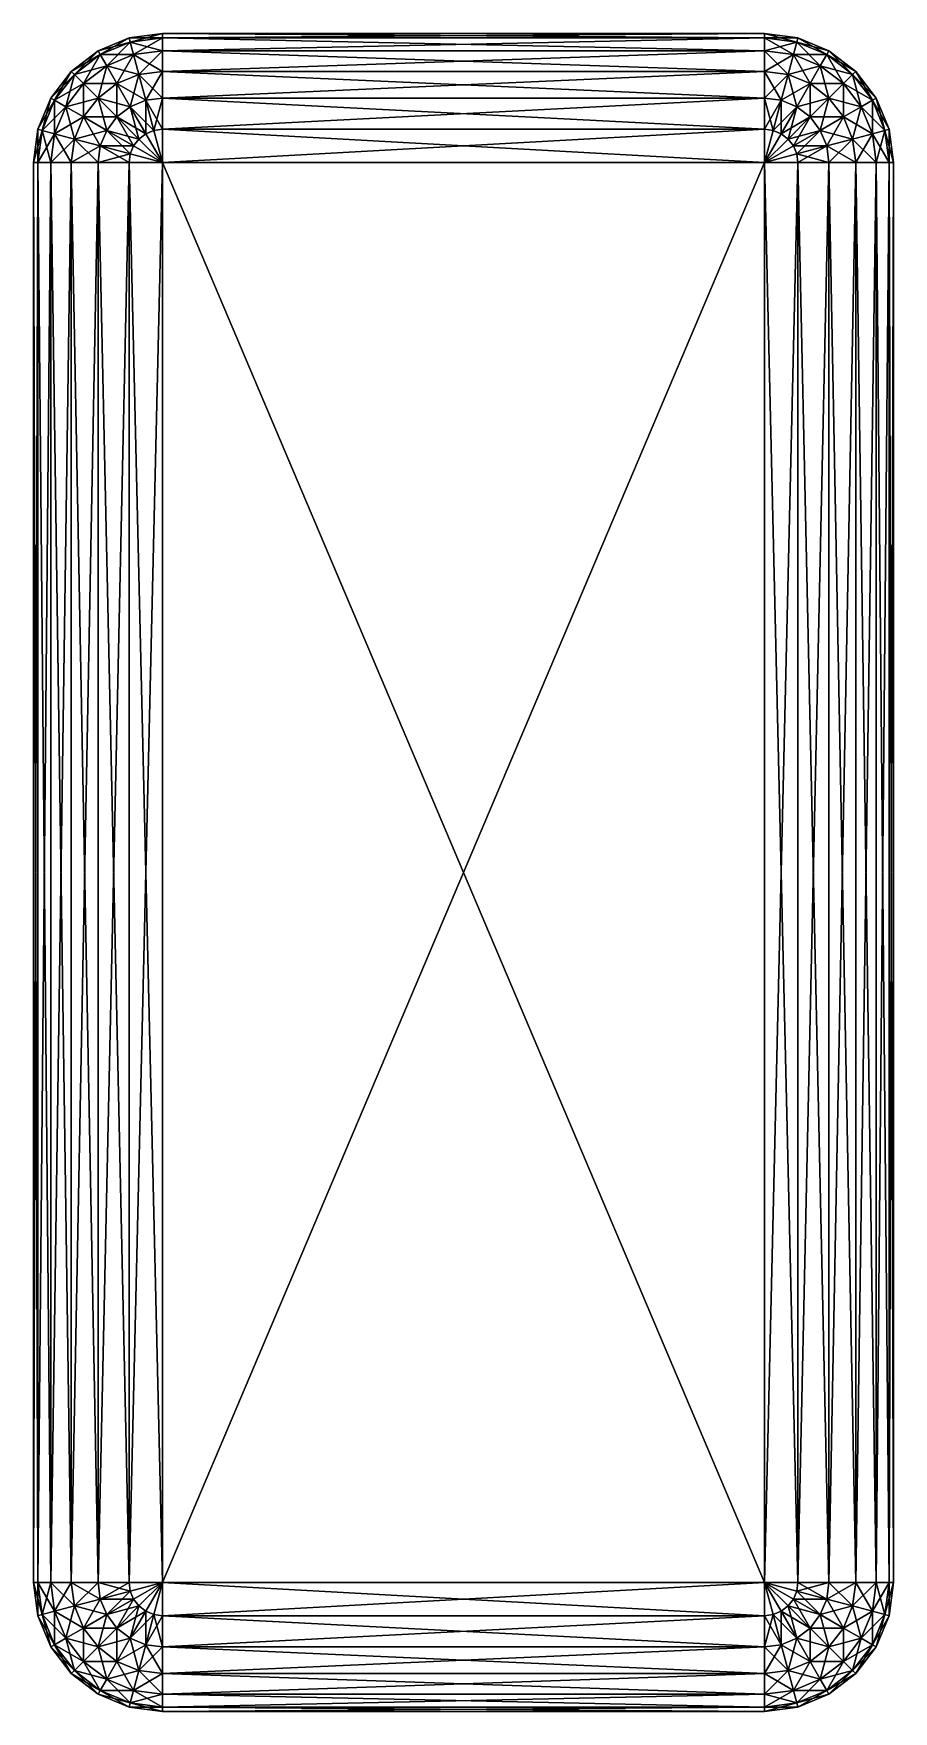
# Model space of a CAD drawing. Extents: x -0.4 to 0.4, y -0.78 to 0.78.
import ezdxf

# ---------------------------------------------------------------- set-up
doc = ezdxf.new("R2010")
doc.units = 0
doc.layers.add('ChafCaja01', color=112, linetype='CONTINUOUS')

msp = doc.modelspace()

# ---------------------------------------------------------------- meshes
at = {"layer": 'ChafCaja01', "color": 112}
mesh = msp.add_polyface(dxfattribs=at)
corners = [(-0.28, 0.691058, 1.195911), (-0.28, 0.72, 1.183923), (-0.295529, 0.717956, 1.183923), (-0.288038, 0.69, 1.195911), (-0.31, 0.711962, 1.183923), (-0.28, 0.744853, 1.164853), (-0.301962, 0.741961, 1.164853), (-0.322426, 0.733485, 1.164853), (0.28, 0.72, 1.183923), (-0.28, 0.763923, 1.14), (-0.306897, 0.760382, 1.14), (-0.331962, 0.75, 1.14), (0.28, 0.744853, 1.164853), (-0.28, 0.775911, 1.111058), (-0.31, 0.771961, 1.111058), (-0.337956, 0.760382, 1.111058), (0.28, 0.763923, 1.14), (-0.28, 0.78, 1.08), (-0.311058, 0.775911, 1.08), (-0.34, 0.763923, 1.08), (0.28, 0.775911, 1.111058), (-0.28, 0.78, 0.12), (-0.311058, 0.775911, 0.12), (0.28, 0.78, 1.08), (-0.28, 0.775911, 0.088942), (-0.31, 0.771961, 0.088942), (-0.337956, 0.760382, 0.088942), (0.28, 0.78, 0.12), (-0.28, 0.763923, 0.06), (-0.306897, 0.760382, 0.06), (-0.331962, 0.75, 0.06), (0.28, 0.775911, 0.088942), (-0.28, 0.744853, 0.035147), (-0.301962, 0.741961, 0.035147), (-0.322426, 0.733485, 0.035147), (0.28, 0.763923, 0.06), (-0.28, 0.72, 0.016077), (-0.295529, 0.717956, 0.016077), (-0.31, 0.711962, 0.016077), (-0.322426, 0.702426, 0.016077), (0.28, 0.744853, 0.035147), (-0.288038, 0.69, 0.004089), (0.28, 0.72, 0.016077), (-0.28, 0.691058, 0.004089)]
mesh.append_faces([[corners[k] for k in face] for face in [(1, 6, 2), (2, 7, 4), (8, 5, 1), (5, 10, 6), (6, 11, 7), (12, 9, 5), (9, 14, 10), (16, 13, 9), (13, 18, 14), (20, 17, 13), (17, 22, 18), (23, 21, 17), (21, 25, 22), (27, 24, 21), (24, 29, 25), (31, 28, 24), (28, 33, 29), (35, 32, 28), (32, 37, 33), (33, 38, 34), (40, 36, 32), (36, 41, 37), (42, 43, 36)]], dxfattribs={"vtx0": -1})
mesh.append_faces([[corners[k] for k in face] for face in [(0, 1, 2), (3, 2, 4), (1, 5, 6), (2, 6, 7), (5, 9, 10), (6, 10, 11), (9, 13, 14), (10, 14, 15), (13, 17, 18), (14, 18, 19), (17, 21, 22), (21, 24, 25), (22, 25, 26), (24, 28, 29), (25, 29, 30), (28, 32, 33), (29, 33, 34), (32, 36, 37), (33, 37, 38), (34, 38, 39)]], dxfattribs={"vtx2": -1})
mesh = msp.add_polyface(dxfattribs=at)
corners = [(0.288038, 0.69, 1.195911), (0.295529, 0.717956, 1.183923), (0.28, 0.72, 1.183923), (0.28, 0.691058, 1.195911), (-0.28, 0.72, 1.183923), (0.322426, 0.702426, 1.183923), (0.322426, 0.733485, 1.164853), (0.31, 0.711962, 1.183923), (0.301962, 0.741961, 1.164853), (0.28, 0.744853, 1.164853), (-0.28, 0.744853, 1.164853), (0.306897, 0.760382, 1.14), (0.28, 0.763923, 1.14), (-0.28, 0.763923, 1.14), (0.331962, 0.75, 1.14), (0.31, 0.771961, 1.111058), (0.28, 0.775911, 1.111058), (-0.28, 0.775911, 1.111058), (0.337956, 0.760382, 1.111058), (0.311058, 0.775911, 1.08), (0.28, 0.78, 1.08), (-0.28, 0.78, 1.08), (0.311058, 0.775911, 0.12), (0.28, 0.78, 0.12), (-0.28, 0.78, 0.12), (0.34, 0.763923, 0.12), (0.31, 0.771961, 0.088942), (0.28, 0.775911, 0.088942), (-0.28, 0.775911, 0.088942), (0.337956, 0.760382, 0.088942), (0.306897, 0.760382, 0.06), (0.28, 0.763923, 0.06), (-0.28, 0.763923, 0.06), (0.331962, 0.75, 0.06), (0.322426, 0.733485, 0.035147), (0.301962, 0.741961, 0.035147), (0.28, 0.744853, 0.035147), (-0.28, 0.744853, 0.035147), (0.31, 0.711962, 0.016077), (0.295529, 0.717956, 0.016077), (0.28, 0.72, 0.016077), (-0.28, 0.72, 0.016077), (0.288038, 0.69, 0.004089), (0.28, 0.691058, 0.004089)]
mesh.append_faces([[corners[k] for k in face] for face in [(5, 6, 7), (7, 8, 1), (1, 9, 2), (6, 11, 8), (8, 12, 9), (14, 15, 11), (11, 16, 12), (18, 19, 15), (15, 20, 16), (19, 23, 20), (25, 26, 22), (22, 27, 23), (29, 30, 26), (26, 31, 27), (33, 35, 30), (30, 36, 31), (34, 39, 35), (35, 40, 36), (38, 42, 39), (39, 43, 40)]], dxfattribs={"vtx0": -1})
mesh.append_faces([[corners[k] for k in face] for face in [(0, 1, 2), (3, 2, 4), (7, 6, 8), (1, 8, 9), (2, 9, 10), (8, 11, 12), (9, 12, 13), (11, 15, 16), (12, 16, 17), (15, 19, 20), (16, 20, 21), (19, 22, 23), (20, 23, 24), (22, 26, 27), (23, 27, 28), (26, 30, 31), (27, 31, 32), (33, 34, 35), (30, 35, 36), (31, 36, 37), (34, 38, 39), (35, 39, 40), (36, 40, 41)]], dxfattribs={"vtx2": -1})
mesh = msp.add_polyface(dxfattribs=at)
corners = [(-0.31, 0.711962, 1.183923), (-0.322426, 0.733485, 1.164853), (-0.34, 0.72, 1.164853), (-0.322426, 0.702426, 1.183923), (-0.353485, 0.702426, 1.164853), (-0.331962, 0.75, 1.14), (-0.353485, 0.733485, 1.14), (-0.37, 0.711962, 1.14), (-0.306897, 0.760382, 1.14), (-0.337956, 0.760382, 1.111058), (-0.361962, 0.741961, 1.111058), (-0.380382, 0.717956, 1.111058), (-0.391962, 0.69, 1.111058), (-0.31, 0.771961, 1.111058), (-0.34, 0.763923, 1.08), (-0.364853, 0.744853, 1.08), (-0.383923, 0.72, 1.08), (-0.395911, 0.691058, 1.08), (-0.311058, 0.775911, 1.08), (-0.311058, 0.775911, 0.12), (-0.34, 0.763923, 0.12), (-0.364853, 0.744853, 0.12), (-0.383923, 0.72, 0.12), (-0.395911, 0.691058, 0.12), (-0.337956, 0.760382, 0.088942), (-0.361962, 0.741961, 0.088942), (-0.380382, 0.717956, 0.088942), (-0.391962, 0.69, 0.088942), (-0.31, 0.771961, 0.088942), (-0.331962, 0.75, 0.06), (-0.353485, 0.733485, 0.06), (-0.37, 0.711962, 0.06), (-0.306897, 0.760382, 0.06), (-0.322426, 0.733485, 0.035147), (-0.34, 0.72, 0.035147), (-0.353485, 0.702426, 0.035147), (-0.322426, 0.702426, 0.016077)]
mesh.append_faces([[corners[k] for k in face] for face in [(0, 2, 3), (1, 6, 2), (2, 7, 4), (8, 9, 5), (5, 10, 6), (6, 11, 7), (13, 14, 9), (9, 15, 10), (10, 16, 11), (18, 20, 14), (14, 21, 15), (15, 22, 16), (19, 24, 20), (20, 25, 21), (21, 26, 22), (28, 29, 24), (24, 30, 25), (25, 31, 26), (32, 33, 29), (29, 34, 30), (30, 35, 31), (33, 36, 34)]], dxfattribs={"vtx0": -1})
mesh.append_faces([[corners[k] for k in face] for face in [(0, 1, 2), (3, 2, 4), (1, 5, 6), (2, 6, 7), (5, 9, 10), (6, 10, 11), (7, 11, 12), (9, 14, 15), (10, 15, 16), (11, 16, 17), (18, 19, 20), (14, 20, 21), (15, 21, 22), (16, 22, 23), (20, 24, 25), (21, 25, 26), (22, 26, 27), (24, 29, 30), (25, 30, 31), (29, 33, 34), (30, 34, 35)]], dxfattribs={"vtx2": -1})
mesh = msp.add_polyface(dxfattribs=at)
corners = [(0.322426, 0.702426, 1.183923), (0.34, 0.72, 1.164853), (0.322426, 0.733485, 1.164853), (0.353485, 0.702426, 1.164853), (0.37, 0.711962, 1.14), (0.353485, 0.733485, 1.14), (0.331962, 0.75, 1.14), (0.306897, 0.760382, 1.14), (0.380382, 0.717956, 1.111058), (0.361962, 0.741961, 1.111058), (0.337956, 0.760382, 1.111058), (0.31, 0.771961, 1.111058), (0.391962, 0.69, 1.111058), (0.383923, 0.72, 1.08), (0.364853, 0.744853, 1.08), (0.34, 0.763923, 1.08), (0.311058, 0.775911, 1.08), (0.395911, 0.691058, 1.08), (0.383923, 0.72, 0.12), (0.364853, 0.744853, 0.12), (0.34, 0.763923, 0.12), (0.311058, 0.775911, 0.12), (0.395911, 0.691058, 0.12), (0.380382, 0.717956, 0.088942), (0.361962, 0.741961, 0.088942), (0.337956, 0.760382, 0.088942), (0.31, 0.771961, 0.088942), (0.391962, 0.69, 0.088942), (0.37, 0.711962, 0.06), (0.353485, 0.733485, 0.06), (0.331962, 0.75, 0.06), (0.306897, 0.760382, 0.06), (0.353485, 0.702426, 0.035147), (0.34, 0.72, 0.035147), (0.322426, 0.733485, 0.035147), (0.322426, 0.702426, 0.016077), (0.31, 0.711962, 0.016077)]
mesh.append_faces([[corners[k] for k in face] for face in [(3, 5, 1), (1, 6, 2), (4, 9, 5), (5, 10, 6), (12, 13, 8), (8, 14, 9), (9, 15, 10), (17, 18, 13), (13, 19, 14), (14, 20, 15), (15, 21, 16), (22, 23, 18), (18, 24, 19), (19, 25, 20), (27, 28, 23), (23, 29, 24), (24, 30, 25), (28, 33, 29), (29, 34, 30), (32, 35, 33), (33, 36, 34)]], dxfattribs={"vtx0": -1})
mesh.append_faces([[corners[k] for k in face] for face in [(0, 1, 2), (3, 4, 5), (1, 5, 6), (2, 6, 7), (4, 8, 9), (5, 9, 10), (6, 10, 11), (8, 13, 14), (9, 14, 15), (10, 15, 16), (13, 18, 19), (14, 19, 20), (15, 20, 21), (18, 23, 24), (19, 24, 25), (20, 25, 26), (23, 28, 29), (24, 29, 30), (25, 30, 31), (28, 32, 33), (29, 33, 34), (33, 35, 36)]], dxfattribs={"vtx2": -1})
mesh = msp.add_polyface(dxfattribs=at)
corners = [(-0.28, 0.66, 1.2), (-0.28, 0.691058, 1.195911), (-0.288038, 0.69, 1.195911), (-0.295529, 0.686897, 1.195911), (-0.295529, 0.717956, 1.183923), (-0.31, 0.711962, 1.183923), (-0.322426, 0.702426, 1.183923), (-0.301962, 0.681961, 1.195911), (-0.331962, 0.69, 1.183923), (-0.306897, 0.675529, 1.195911), (-0.337956, 0.675529, 1.183923), (0.28, 0.691058, 1.195911), (-0.28, 0.72, 1.183923), (-0.353485, 0.702426, 1.164853), (-0.361962, 0.681961, 1.164853), (-0.37, 0.711962, 1.14), (-0.380382, 0.686897, 1.14), (-0.391962, 0.69, 1.111058), (-0.395911, 0.66, 1.111058), (-0.380382, 0.717956, 1.111058), (-0.395911, 0.691058, 1.08), (-0.4, 0.66, 1.08), (-0.383923, 0.72, 1.08), (-0.395911, 0.691058, 0.12), (-0.4, 0.66, 0.12), (-0.383923, 0.72, 0.12), (-0.391962, 0.69, 0.088942), (-0.395911, 0.66, 0.088942), (-0.380382, 0.717956, 0.088942), (-0.37, 0.711962, 0.06), (-0.380382, 0.686897, 0.06), (-0.383923, 0.66, 0.06), (-0.353485, 0.702426, 0.035147), (-0.361962, 0.681961, 0.035147), (-0.34, 0.72, 0.035147), (-0.322426, 0.702426, 0.016077), (-0.331962, 0.69, 0.016077), (-0.337956, 0.675529, 0.016077), (-0.28, 0.72, 0.016077), (-0.28, 0.691058, 0.004089), (-0.288038, 0.69, 0.004089), (-0.295529, 0.717956, 0.016077), (-0.295529, 0.686897, 0.004089), (-0.31, 0.711962, 0.016077), (-0.301962, 0.681961, 0.004089), (-0.306897, 0.675529, 0.004089), (-0.31, 0.668038, 0.004089), (-0.28, 0.66), (0.28, 0.691058, 0.004089)]
mesh.append_faces([[corners[k] for k in face] for face in [(1, 4, 2), (2, 5, 3), (3, 6, 7), (7, 8, 9), (11, 12, 1), (6, 13, 8), (8, 14, 10), (13, 16, 14), (15, 17, 16), (19, 20, 17), (22, 23, 20), (25, 26, 23), (28, 30, 26), (29, 33, 30), (34, 36, 32), (32, 37, 33), (41, 42, 43), (43, 44, 35), (35, 45, 36), (36, 46, 37), (39, 47, 40), (40, 47, 42), (48, 47, 39)]], dxfattribs={"vtx0": -1})
mesh.append_faces([[corners[k] for k in face] for face in [(0, 1, 2), (0, 2, 3), (3, 5, 6), (7, 6, 8), (9, 8, 10), (8, 13, 14), (13, 15, 16), (16, 17, 18), (17, 20, 21), (20, 23, 24), (23, 26, 27), (28, 29, 30), (26, 30, 31), (29, 32, 33), (34, 35, 36), (32, 36, 37), (38, 39, 40), (41, 40, 42), (43, 42, 44), (35, 44, 45)]], dxfattribs={"vtx2": -1})
mesh = msp.add_polyface(dxfattribs=at)
corners = [(0.28, 0.66, 1.2), (0.295529, 0.686897, 1.195911), (0.288038, 0.69, 1.195911), (0.28, 0.691058, 1.195911), (-0.28, 0.691058, 1.195911), (0.31, 0.668038, 1.195911), (0.331962, 0.69, 1.183923), (0.306897, 0.675529, 1.195911), (0.322426, 0.702426, 1.183923), (0.301962, 0.681961, 1.195911), (0.31, 0.711962, 1.183923), (0.295529, 0.717956, 1.183923), (0.28, 0.72, 1.183923), (0.337956, 0.675529, 1.183923), (0.361962, 0.681961, 1.164853), (0.353485, 0.702426, 1.164853), (0.34, 0.72, 1.164853), (0.380382, 0.686897, 1.14), (0.37, 0.711962, 1.14), (0.383923, 0.66, 1.14), (0.391962, 0.69, 1.111058), (0.380382, 0.717956, 1.111058), (0.395911, 0.66, 1.111058), (0.395911, 0.691058, 1.08), (0.383923, 0.72, 1.08), (0.4, 0.66, 1.08), (0.395911, 0.691058, 0.12), (0.383923, 0.72, 0.12), (0.4, 0.66, 0.12), (0.391962, 0.69, 0.088942), (0.380382, 0.717956, 0.088942), (0.395911, 0.66, 0.088942), (0.380382, 0.686897, 0.06), (0.37, 0.711962, 0.06), (0.361962, 0.681961, 0.035147), (0.353485, 0.702426, 0.035147), (0.337956, 0.675529, 0.016077), (0.331962, 0.69, 0.016077), (0.322426, 0.702426, 0.016077), (0.306897, 0.675529, 0.004089), (0.301962, 0.681961, 0.004089), (0.295529, 0.686897, 0.004089), (0.31, 0.711962, 0.016077), (0.288038, 0.69, 0.004089), (0.295529, 0.717956, 0.016077), (0.28, 0.691058, 0.004089), (0.28, 0.72, 0.016077), (-0.28, 0.691058, 0.004089), (0.28, 0.66)]
mesh.append_faces([[corners[k] for k in face] for face in [(5, 6, 7), (7, 8, 9), (9, 10, 1), (1, 11, 2), (2, 12, 3), (13, 15, 6), (6, 16, 8), (14, 18, 15), (19, 20, 17), (17, 21, 18), (22, 23, 20), (25, 26, 23), (28, 29, 26), (31, 32, 29), (32, 35, 33), (34, 37, 35), (36, 39, 37), (37, 40, 38), (38, 41, 42), (41, 48, 43), (43, 48, 45)]], dxfattribs={"vtx0": -1})
mesh.append_faces([[corners[k] for k in face] for face in [(0, 1, 2), (0, 2, 3), (0, 3, 4), (7, 6, 8), (9, 8, 10), (1, 10, 11), (13, 14, 15), (6, 15, 16), (14, 17, 18), (17, 20, 21), (20, 23, 24), (23, 26, 27), (26, 29, 30), (29, 32, 33), (32, 34, 35), (34, 36, 37), (35, 37, 38), (37, 39, 40), (38, 40, 41), (42, 41, 43), (44, 43, 45), (46, 45, 47)]], dxfattribs={"vtx2": -1})
mesh = msp.add_polyface(dxfattribs=at)
corners = [(-0.28, 0.66, 1.2), (-0.295529, 0.686897, 1.195911), (-0.301962, 0.681961, 1.195911), (-0.306897, 0.675529, 1.195911), (-0.31, 0.668038, 1.195911), (-0.311058, 0.66, 1.195911), (-0.311058, -0.66, 1.195911), (0.28, 0.66, 1.2), (-0.28, 0.691058, 1.195911), (-0.337956, 0.675529, 1.183923), (-0.34, 0.66, 1.183923), (-0.34, -0.66, 1.183923), (-0.361962, 0.681961, 1.164853), (-0.364853, 0.66, 1.164853), (-0.364853, -0.66, 1.164853), (-0.380382, 0.686897, 1.14), (-0.383923, 0.66, 1.14), (-0.383923, -0.66, 1.14), (-0.395911, 0.66, 1.111058), (-0.395911, -0.66, 1.111058), (-0.391962, 0.69, 1.111058), (-0.4, 0.66, 1.08), (-0.4, -0.66, 1.08), (-0.395911, 0.691058, 1.08), (-0.4, 0.66, 0.12), (-0.4, -0.66, 0.12), (-0.395911, 0.691058, 0.12), (-0.395911, 0.66, 0.088942), (-0.395911, -0.66, 0.088942), (-0.391962, 0.69, 0.088942), (-0.383923, 0.66, 0.06), (-0.383923, -0.66, 0.06), (-0.380382, 0.686897, 0.06), (-0.361962, 0.681961, 0.035147), (-0.364853, 0.66, 0.035147), (-0.364853, -0.66, 0.035147), (-0.337956, 0.675529, 0.016077), (-0.34, 0.66, 0.016077), (-0.34, -0.66, 0.016077), (-0.331962, 0.69, 0.016077), (-0.306897, 0.675529, 0.004089), (-0.31, 0.668038, 0.004089), (-0.311058, 0.66, 0.004089), (-0.311058, -0.66, 0.004089), (-0.295529, 0.686897, 0.004089), (-0.28, 0.66), (-0.301962, 0.681961, 0.004089), (-0.28, -0.66), (0.28, 0.66)]
mesh.append_faces([[corners[k] for k in face] for face in [(7, 8, 0), (3, 9, 4), (4, 10, 5), (9, 13, 10), (12, 16, 13), (15, 18, 16), (20, 21, 18), (23, 24, 21), (26, 27, 24), (29, 30, 27), (32, 34, 30), (33, 37, 34), (36, 42, 37), (44, 45, 46), (46, 45, 40), (40, 45, 41), (41, 45, 42), (48, 47, 45)]], dxfattribs={"vtx0": -1})
mesh.append_faces([[corners[k] for k in face] for face in [(0, 1, 2), (0, 2, 3), (0, 3, 4), (0, 4, 5), (0, 5, 6), (4, 9, 10), (5, 10, 11), (9, 12, 13), (10, 13, 14), (12, 15, 16), (13, 16, 17), (16, 18, 19), (18, 21, 22), (21, 24, 25), (24, 27, 28), (27, 30, 31), (32, 33, 34), (30, 34, 35), (33, 36, 37), (34, 37, 38), (39, 40, 41), (36, 41, 42), (37, 42, 43), (42, 45, 47)]], dxfattribs={"vtx2": -1})
mesh = msp.add_polyface(dxfattribs=at)
corners = [(-0.28, 0.66, 1.2), (0.28, -0.66, 1.2), (0.28, 0.66, 1.2), (0.311058, 0.66, 1.195911), (0.31, 0.668038, 1.195911), (0.306897, 0.675529, 1.195911), (0.301962, 0.681961, 1.195911), (0.295529, 0.686897, 1.195911), (0.311058, -0.66, 1.195911), (0.34, 0.66, 1.183923), (0.337956, 0.675529, 1.183923), (0.331962, 0.69, 1.183923), (0.34, -0.66, 1.183923), (0.364853, 0.66, 1.164853), (0.361962, 0.681961, 1.164853), (0.364853, -0.66, 1.164853), (0.383923, 0.66, 1.14), (0.380382, 0.686897, 1.14), (0.383923, -0.66, 1.14), (0.395911, 0.66, 1.111058), (0.391962, 0.69, 1.111058), (0.395911, -0.66, 1.111058), (0.4, 0.66, 1.08), (0.395911, 0.691058, 1.08), (0.4, -0.66, 1.08), (0.4, 0.66, 0.12), (0.395911, 0.691058, 0.12), (0.4, -0.66, 0.12), (0.395911, 0.66, 0.088942), (0.391962, 0.69, 0.088942), (0.395911, -0.66, 0.088942), (0.383923, 0.66, 0.06), (0.380382, 0.686897, 0.06), (0.383923, -0.66, 0.06), (0.364853, 0.66, 0.035147), (0.361962, 0.681961, 0.035147), (0.364853, -0.66, 0.035147), (0.34, 0.66, 0.016077), (0.337956, 0.675529, 0.016077), (0.34, -0.66, 0.016077), (0.311058, 0.66, 0.004089), (0.31, 0.668038, 0.004089), (0.306897, 0.675529, 0.004089), (0.311058, -0.66, 0.004089), (0.28, 0.66), (0.301962, 0.681961, 0.004089), (0.295529, 0.686897, 0.004089), (0.28, 0.691058, 0.004089), (-0.28, 0.66)]
mesh.append_faces([[corners[k] for k in face] for face in [(0, 1, 2), (1, 3, 2), (8, 9, 3), (3, 10, 4), (12, 13, 9), (9, 14, 10), (15, 16, 13), (13, 17, 14), (18, 19, 16), (21, 22, 19), (24, 25, 22), (27, 28, 25), (30, 31, 28), (33, 34, 31), (31, 35, 32), (36, 37, 34), (34, 38, 35), (39, 40, 37), (37, 41, 38), (43, 44, 40), (40, 44, 41), (41, 44, 42), (42, 44, 45), (45, 44, 46)]], dxfattribs={"vtx0": -1})
mesh.append_faces([[corners[k] for k in face] for face in [(2, 3, 4), (2, 4, 5), (2, 5, 6), (2, 6, 7), (3, 9, 10), (4, 10, 11), (9, 13, 14), (13, 16, 17), (16, 19, 20), (19, 22, 23), (22, 25, 26), (25, 28, 29), (28, 31, 32), (31, 34, 35), (34, 37, 38), (37, 40, 41), (38, 41, 42), (47, 44, 48)]], dxfattribs={"vtx2": -1})
mesh = msp.add_polyface(dxfattribs=at)
corners = [(-0.28, 0.66, 1.2), (-0.28, -0.66, 1.2), (0.28, -0.66, 1.2), (-0.311058, -0.66, 1.195911), (-0.31, -0.668038, 1.195911), (-0.306897, -0.675529, 1.195911), (-0.301962, -0.681961, 1.195911), (-0.295529, -0.686897, 1.195911), (-0.311058, 0.66, 1.195911), (-0.34, -0.66, 1.183923), (-0.337956, -0.675529, 1.183923), (-0.331962, -0.69, 1.183923), (-0.34, 0.66, 1.183923), (-0.364853, -0.66, 1.164853), (-0.361962, -0.681961, 1.164853), (-0.364853, 0.66, 1.164853), (-0.383923, -0.66, 1.14), (-0.380382, -0.686897, 1.14), (-0.383923, 0.66, 1.14), (-0.395911, -0.66, 1.111058), (-0.391962, -0.69, 1.111058), (-0.395911, 0.66, 1.111058), (-0.4, -0.66, 1.08), (-0.395911, -0.691058, 1.08), (-0.4, 0.66, 1.08), (-0.4, -0.66, 0.12), (-0.395911, -0.691058, 0.12), (-0.4, 0.66, 0.12), (-0.395911, -0.66, 0.088942), (-0.391962, -0.69, 0.088942), (-0.395911, 0.66, 0.088942), (-0.383923, -0.66, 0.06), (-0.380382, -0.686897, 0.06), (-0.383923, 0.66, 0.06), (-0.364853, -0.66, 0.035147), (-0.361962, -0.681961, 0.035147), (-0.364853, 0.66, 0.035147), (-0.34, -0.66, 0.016077), (-0.337956, -0.675529, 0.016077), (-0.34, 0.66, 0.016077), (-0.311058, -0.66, 0.004089), (-0.31, -0.668038, 0.004089), (-0.306897, -0.675529, 0.004089), (-0.311058, 0.66, 0.004089), (-0.28, -0.66), (-0.301962, -0.681961, 0.004089), (-0.295529, -0.686897, 0.004089), (-0.28, -0.691058, 0.004089), (0.28, -0.66)]
mesh.append_faces([[corners[k] for k in face] for face in [(0, 3, 1), (8, 9, 3), (3, 10, 4), (4, 11, 5), (12, 13, 9), (9, 14, 10), (15, 16, 13), (13, 17, 14), (18, 19, 16), (21, 22, 19), (24, 25, 22), (27, 28, 25), (30, 31, 28), (33, 34, 31), (31, 35, 32), (36, 37, 34), (34, 38, 35), (39, 40, 37), (37, 41, 38), (43, 44, 40), (40, 44, 41), (41, 44, 42), (42, 44, 45), (45, 44, 46)]], dxfattribs={"vtx0": -1})
mesh.append_faces([[corners[k] for k in face] for face in [(0, 1, 2), (1, 3, 4), (1, 4, 5), (1, 5, 6), (1, 6, 7), (3, 9, 10), (4, 10, 11), (9, 13, 14), (13, 16, 17), (16, 19, 20), (19, 22, 23), (22, 25, 26), (25, 28, 29), (28, 31, 32), (31, 34, 35), (34, 37, 38), (37, 40, 41), (38, 41, 42), (47, 44, 48)]], dxfattribs={"vtx2": -1})
mesh = msp.add_polyface(dxfattribs=at)
corners = [(-0.28, -0.66, 1.2), (0.28, -0.691058, 1.195911), (0.28, -0.66, 1.2), (0.295529, -0.686897, 1.195911), (0.301962, -0.681961, 1.195911), (0.306897, -0.675529, 1.195911), (0.31, -0.668038, 1.195911), (0.311058, -0.66, 1.195911), (0.311058, 0.66, 1.195911), (0.337956, -0.675529, 1.183923), (0.34, -0.66, 1.183923), (0.34, 0.66, 1.183923), (0.361962, -0.681961, 1.164853), (0.364853, -0.66, 1.164853), (0.364853, 0.66, 1.164853), (0.380382, -0.686897, 1.14), (0.383923, -0.66, 1.14), (0.383923, 0.66, 1.14), (0.395911, -0.66, 1.111058), (0.395911, 0.66, 1.111058), (0.391962, -0.69, 1.111058), (0.4, -0.66, 1.08), (0.4, 0.66, 1.08), (0.395911, -0.691058, 1.08), (0.4, -0.66, 0.12), (0.4, 0.66, 0.12), (0.395911, -0.691058, 0.12), (0.395911, -0.66, 0.088942), (0.395911, 0.66, 0.088942), (0.391962, -0.69, 0.088942), (0.383923, -0.66, 0.06), (0.383923, 0.66, 0.06), (0.380382, -0.686897, 0.06), (0.361962, -0.681961, 0.035147), (0.364853, -0.66, 0.035147), (0.364853, 0.66, 0.035147), (0.337956, -0.675529, 0.016077), (0.34, -0.66, 0.016077), (0.34, 0.66, 0.016077), (0.331962, -0.69, 0.016077), (0.306897, -0.675529, 0.004089), (0.31, -0.668038, 0.004089), (0.311058, -0.66, 0.004089), (0.311058, 0.66, 0.004089), (0.295529, -0.686897, 0.004089), (0.28, -0.66), (0.301962, -0.681961, 0.004089), (0.28, 0.66), (-0.28, -0.66)]
mesh.append_faces([[corners[k] for k in face] for face in [(0, 1, 2), (5, 9, 6), (6, 10, 7), (9, 13, 10), (12, 16, 13), (15, 18, 16), (20, 21, 18), (23, 24, 21), (26, 27, 24), (29, 30, 27), (32, 34, 30), (33, 37, 34), (39, 41, 36), (36, 42, 37), (44, 45, 46), (46, 45, 40), (40, 45, 41), (41, 45, 42)]], dxfattribs={"vtx0": -1})
mesh.append_faces([[corners[k] for k in face] for face in [(2, 3, 4), (2, 4, 5), (2, 5, 6), (2, 6, 7), (2, 7, 8), (6, 9, 10), (7, 10, 11), (9, 12, 13), (10, 13, 14), (12, 15, 16), (13, 16, 17), (16, 18, 19), (18, 21, 22), (21, 24, 25), (24, 27, 28), (27, 30, 31), (32, 33, 34), (30, 34, 35), (33, 36, 37), (34, 37, 38), (39, 40, 41), (36, 41, 42), (37, 42, 43), (42, 45, 47), (47, 45, 48)]], dxfattribs={"vtx2": -1})
mesh = msp.add_polyface(dxfattribs=at)
corners = [(-0.28, -0.66, 1.2), (-0.295529, -0.686897, 1.195911), (-0.288038, -0.69, 1.195911), (-0.28, -0.691058, 1.195911), (0.28, -0.691058, 1.195911), (-0.306897, -0.675529, 1.195911), (-0.331962, -0.69, 1.183923), (-0.322426, -0.702426, 1.183923), (-0.301962, -0.681961, 1.195911), (-0.31, -0.711962, 1.183923), (-0.295529, -0.717956, 1.183923), (-0.28, -0.72, 1.183923), (-0.337956, -0.675529, 1.183923), (-0.361962, -0.681961, 1.164853), (-0.353485, -0.702426, 1.164853), (-0.34, -0.72, 1.164853), (-0.380382, -0.686897, 1.14), (-0.37, -0.711962, 1.14), (-0.383923, -0.66, 1.14), (-0.391962, -0.69, 1.111058), (-0.380382, -0.717956, 1.111058), (-0.395911, -0.66, 1.111058), (-0.395911, -0.691058, 1.08), (-0.383923, -0.72, 1.08), (-0.4, -0.66, 1.08), (-0.395911, -0.691058, 0.12), (-0.383923, -0.72, 0.12), (-0.4, -0.66, 0.12), (-0.391962, -0.69, 0.088942), (-0.380382, -0.717956, 0.088942), (-0.395911, -0.66, 0.088942), (-0.380382, -0.686897, 0.06), (-0.37, -0.711962, 0.06), (-0.361962, -0.681961, 0.035147), (-0.353485, -0.702426, 0.035147), (-0.337956, -0.675529, 0.016077), (-0.331962, -0.69, 0.016077), (-0.322426, -0.702426, 0.016077), (-0.306897, -0.675529, 0.004089), (-0.301962, -0.681961, 0.004089), (-0.295529, -0.686897, 0.004089), (-0.31, -0.711962, 0.016077), (-0.288038, -0.69, 0.004089), (-0.295529, -0.717956, 0.016077), (-0.28, -0.691058, 0.004089), (-0.28, -0.72, 0.016077), (0.28, -0.691058, 0.004089), (-0.28, -0.66)]
mesh.append_faces([[corners[k] for k in face] for face in [(5, 7, 8), (8, 9, 1), (1, 10, 2), (2, 11, 3), (12, 14, 6), (6, 15, 7), (13, 17, 14), (18, 19, 16), (16, 20, 17), (21, 22, 19), (24, 25, 22), (27, 28, 25), (30, 31, 28), (31, 34, 32), (33, 36, 34), (35, 38, 36), (36, 39, 37), (37, 40, 41), (41, 42, 43), (40, 47, 42), (42, 47, 44)]], dxfattribs={"vtx0": -1})
mesh.append_faces([[corners[k] for k in face] for face in [(0, 1, 2), (0, 2, 3), (0, 3, 4), (5, 6, 7), (8, 7, 9), (1, 9, 10), (12, 13, 14), (6, 14, 15), (13, 16, 17), (16, 19, 20), (19, 22, 23), (22, 25, 26), (25, 28, 29), (28, 31, 32), (31, 33, 34), (33, 35, 36), (34, 36, 37), (36, 38, 39), (37, 39, 40), (41, 40, 42), (43, 42, 44), (45, 44, 46)]], dxfattribs={"vtx2": -1})
mesh = msp.add_polyface(dxfattribs=at)
corners = [(0.28, -0.66, 1.2), (0.28, -0.691058, 1.195911), (0.288038, -0.69, 1.195911), (0.295529, -0.686897, 1.195911), (-0.28, -0.691058, 1.195911), (0.28, -0.72, 1.183923), (0.295529, -0.717956, 1.183923), (0.31, -0.711962, 1.183923), (0.322426, -0.702426, 1.183923), (0.301962, -0.681961, 1.195911), (0.331962, -0.69, 1.183923), (0.306897, -0.675529, 1.195911), (0.337956, -0.675529, 1.183923), (0.353485, -0.702426, 1.164853), (0.361962, -0.681961, 1.164853), (0.37, -0.711962, 1.14), (0.380382, -0.686897, 1.14), (0.380382, -0.717956, 1.111058), (0.391962, -0.69, 1.111058), (0.395911, -0.66, 1.111058), (0.395911, -0.691058, 1.08), (0.4, -0.66, 1.08), (0.383923, -0.72, 1.08), (0.395911, -0.691058, 0.12), (0.4, -0.66, 0.12), (0.383923, -0.72, 0.12), (0.391962, -0.69, 0.088942), (0.395911, -0.66, 0.088942), (0.380382, -0.717956, 0.088942), (0.37, -0.711962, 0.06), (0.380382, -0.686897, 0.06), (0.383923, -0.66, 0.06), (0.353485, -0.702426, 0.035147), (0.361962, -0.681961, 0.035147), (0.34, -0.72, 0.035147), (0.322426, -0.702426, 0.016077), (0.331962, -0.69, 0.016077), (0.337956, -0.675529, 0.016077), (0.28, -0.72, 0.016077), (0.28, -0.691058, 0.004089), (0.288038, -0.69, 0.004089), (0.295529, -0.717956, 0.016077), (0.295529, -0.686897, 0.004089), (0.31, -0.711962, 0.016077), (0.301962, -0.681961, 0.004089), (0.306897, -0.675529, 0.004089), (-0.28, -0.691058, 0.004089), (0.28, -0.66)]
mesh.append_faces([[corners[k] for k in face] for face in [(4, 5, 1), (1, 6, 2), (2, 7, 3), (3, 8, 9), (9, 10, 11), (8, 13, 10), (10, 14, 12), (13, 16, 14), (15, 18, 16), (17, 20, 18), (22, 23, 20), (25, 26, 23), (28, 30, 26), (29, 33, 30), (34, 36, 32), (32, 37, 33), (41, 42, 43), (43, 44, 35), (35, 45, 36), (46, 47, 39), (39, 47, 40), (40, 47, 42)]], dxfattribs={"vtx0": -1})
mesh.append_faces([[corners[k] for k in face] for face in [(0, 1, 2), (0, 2, 3), (3, 7, 8), (9, 8, 10), (11, 10, 12), (10, 13, 14), (13, 15, 16), (15, 17, 18), (16, 18, 19), (18, 20, 21), (20, 23, 24), (23, 26, 27), (28, 29, 30), (26, 30, 31), (29, 32, 33), (34, 35, 36), (32, 36, 37), (38, 39, 40), (41, 40, 42), (43, 42, 44), (35, 44, 45)]], dxfattribs={"vtx2": -1})
mesh = msp.add_polyface(dxfattribs=at)
corners = [(-0.322426, -0.702426, 1.183923), (-0.34, -0.72, 1.164853), (-0.322426, -0.733485, 1.164853), (-0.353485, -0.702426, 1.164853), (-0.37, -0.711962, 1.14), (-0.353485, -0.733485, 1.14), (-0.331962, -0.75, 1.14), (-0.380382, -0.717956, 1.111058), (-0.361962, -0.741961, 1.111058), (-0.337956, -0.760382, 1.111058), (-0.31, -0.771961, 1.111058), (-0.391962, -0.69, 1.111058), (-0.383923, -0.72, 1.08), (-0.364853, -0.744853, 1.08), (-0.34, -0.763923, 1.08), (-0.311058, -0.775911, 1.08), (-0.395911, -0.691058, 1.08), (-0.383923, -0.72, 0.12), (-0.364853, -0.744853, 0.12), (-0.34, -0.763923, 0.12), (-0.311058, -0.775911, 0.12), (-0.395911, -0.691058, 0.12), (-0.380382, -0.717956, 0.088942), (-0.361962, -0.741961, 0.088942), (-0.337956, -0.760382, 0.088942), (-0.31, -0.771961, 0.088942), (-0.391962, -0.69, 0.088942), (-0.37, -0.711962, 0.06), (-0.353485, -0.733485, 0.06), (-0.331962, -0.75, 0.06), (-0.306897, -0.760382, 0.06), (-0.353485, -0.702426, 0.035147), (-0.34, -0.72, 0.035147), (-0.322426, -0.733485, 0.035147), (-0.322426, -0.702426, 0.016077), (-0.31, -0.711962, 0.016077)]
mesh.append_faces([[corners[k] for k in face] for face in [(3, 5, 1), (1, 6, 2), (4, 8, 5), (5, 9, 6), (11, 12, 7), (7, 13, 8), (8, 14, 9), (16, 17, 12), (12, 18, 13), (13, 19, 14), (14, 20, 15), (21, 22, 17), (17, 23, 18), (18, 24, 19), (26, 27, 22), (22, 28, 23), (23, 29, 24), (27, 32, 28), (28, 33, 29), (31, 34, 32), (32, 35, 33)]], dxfattribs={"vtx0": -1})
mesh.append_faces([[corners[k] for k in face] for face in [(0, 1, 2), (3, 4, 5), (1, 5, 6), (4, 7, 8), (5, 8, 9), (6, 9, 10), (7, 12, 13), (8, 13, 14), (9, 14, 15), (12, 17, 18), (13, 18, 19), (14, 19, 20), (17, 22, 23), (18, 23, 24), (19, 24, 25), (22, 27, 28), (23, 28, 29), (24, 29, 30), (27, 31, 32), (28, 32, 33), (32, 34, 35)]], dxfattribs={"vtx2": -1})
mesh = msp.add_polyface(dxfattribs=at)
corners = [(-0.288038, -0.69, 1.195911), (-0.295529, -0.717956, 1.183923), (-0.28, -0.72, 1.183923), (-0.28, -0.691058, 1.195911), (0.28, -0.72, 1.183923), (-0.322426, -0.702426, 1.183923), (-0.322426, -0.733485, 1.164853), (-0.31, -0.711962, 1.183923), (-0.301962, -0.741961, 1.164853), (-0.28, -0.744853, 1.164853), (0.28, -0.744853, 1.164853), (-0.331962, -0.75, 1.14), (-0.306897, -0.760382, 1.14), (-0.28, -0.763923, 1.14), (0.28, -0.763923, 1.14), (-0.31, -0.771961, 1.111058), (-0.28, -0.775911, 1.111058), (0.28, -0.775911, 1.111058), (-0.337956, -0.760382, 1.111058), (-0.311058, -0.775911, 1.08), (-0.28, -0.78, 1.08), (0.28, -0.78, 1.08), (-0.311058, -0.775911, 0.12), (-0.28, -0.78, 0.12), (0.28, -0.78, 0.12), (-0.34, -0.763923, 0.12), (-0.31, -0.771961, 0.088942), (-0.28, -0.775911, 0.088942), (0.28, -0.775911, 0.088942), (-0.337956, -0.760382, 0.088942), (-0.306897, -0.760382, 0.06), (-0.28, -0.763923, 0.06), (0.28, -0.763923, 0.06), (-0.331962, -0.75, 0.06), (-0.322426, -0.733485, 0.035147), (-0.301962, -0.741961, 0.035147), (-0.28, -0.744853, 0.035147), (0.28, -0.744853, 0.035147), (-0.31, -0.711962, 0.016077), (-0.295529, -0.717956, 0.016077), (-0.28, -0.72, 0.016077), (0.28, -0.72, 0.016077), (-0.28, -0.691058, 0.004089)]
mesh.append_faces([[corners[k] for k in face] for face in [(5, 6, 7), (7, 8, 1), (1, 9, 2), (6, 12, 8), (8, 13, 9), (11, 15, 12), (12, 16, 13), (18, 19, 15), (15, 20, 16), (19, 23, 20), (25, 26, 22), (22, 27, 23), (29, 30, 26), (26, 31, 27), (33, 35, 30), (30, 36, 31), (34, 39, 35), (35, 40, 36), (39, 42, 40)]], dxfattribs={"vtx0": -1})
mesh.append_faces([[corners[k] for k in face] for face in [(0, 1, 2), (3, 2, 4), (7, 6, 8), (1, 8, 9), (2, 9, 10), (6, 11, 12), (8, 12, 13), (9, 13, 14), (12, 15, 16), (13, 16, 17), (15, 19, 20), (16, 20, 21), (19, 22, 23), (20, 23, 24), (22, 26, 27), (23, 27, 28), (26, 30, 31), (27, 31, 32), (33, 34, 35), (30, 35, 36), (31, 36, 37), (34, 38, 39), (35, 39, 40), (36, 40, 41)]], dxfattribs={"vtx2": -1})
mesh = msp.add_polyface(dxfattribs=at)
corners = [(0.28, -0.691058, 1.195911), (0.28, -0.72, 1.183923), (0.295529, -0.717956, 1.183923), (0.288038, -0.69, 1.195911), (0.31, -0.711962, 1.183923), (-0.28, -0.72, 1.183923), (0.28, -0.744853, 1.164853), (0.301962, -0.741961, 1.164853), (0.322426, -0.733485, 1.164853), (-0.28, -0.744853, 1.164853), (0.28, -0.763923, 1.14), (0.306897, -0.760382, 1.14), (0.331962, -0.75, 1.14), (-0.28, -0.763923, 1.14), (0.28, -0.775911, 1.111058), (0.31, -0.771961, 1.111058), (0.337956, -0.760382, 1.111058), (-0.28, -0.775911, 1.111058), (0.28, -0.78, 1.08), (0.311058, -0.775911, 1.08), (-0.28, -0.78, 1.08), (0.28, -0.78, 0.12), (0.311058, -0.775911, 0.12), (-0.28, -0.78, 0.12), (0.28, -0.775911, 0.088942), (0.31, -0.771961, 0.088942), (0.337956, -0.760382, 0.088942), (-0.28, -0.775911, 0.088942), (0.28, -0.763923, 0.06), (0.306897, -0.760382, 0.06), (0.331962, -0.75, 0.06), (-0.28, -0.763923, 0.06), (0.28, -0.744853, 0.035147), (0.301962, -0.741961, 0.035147), (0.322426, -0.733485, 0.035147), (-0.28, -0.744853, 0.035147), (0.28, -0.72, 0.016077), (0.295529, -0.717956, 0.016077), (0.31, -0.711962, 0.016077), (0.322426, -0.702426, 0.016077), (-0.28, -0.72, 0.016077), (0.28, -0.691058, 0.004089), (0.288038, -0.69, 0.004089)]
mesh.append_faces([[corners[k] for k in face] for face in [(5, 6, 1), (1, 7, 2), (2, 8, 4), (9, 10, 6), (6, 11, 7), (7, 12, 8), (13, 14, 10), (10, 15, 11), (17, 18, 14), (14, 19, 15), (20, 21, 18), (18, 22, 19), (23, 24, 21), (21, 25, 22), (27, 28, 24), (24, 29, 25), (31, 32, 28), (28, 33, 29), (35, 36, 32), (32, 37, 33), (33, 38, 34), (40, 41, 36), (36, 42, 37)]], dxfattribs={"vtx0": -1})
mesh.append_faces([[corners[k] for k in face] for face in [(0, 1, 2), (3, 2, 4), (1, 6, 7), (2, 7, 8), (6, 10, 11), (7, 11, 12), (10, 14, 15), (11, 15, 16), (14, 18, 19), (18, 21, 22), (21, 24, 25), (22, 25, 26), (24, 28, 29), (25, 29, 30), (28, 32, 33), (29, 33, 34), (32, 36, 37), (33, 37, 38), (34, 38, 39)]], dxfattribs={"vtx2": -1})
mesh = msp.add_polyface(dxfattribs=at)
corners = [(0.31, -0.711962, 1.183923), (0.322426, -0.733485, 1.164853), (0.34, -0.72, 1.164853), (0.322426, -0.702426, 1.183923), (0.353485, -0.702426, 1.164853), (0.331962, -0.75, 1.14), (0.353485, -0.733485, 1.14), (0.37, -0.711962, 1.14), (0.306897, -0.760382, 1.14), (0.337956, -0.760382, 1.111058), (0.361962, -0.741961, 1.111058), (0.380382, -0.717956, 1.111058), (0.31, -0.771961, 1.111058), (0.311058, -0.775911, 1.08), (0.34, -0.763923, 1.08), (0.364853, -0.744853, 1.08), (0.383923, -0.72, 1.08), (0.395911, -0.691058, 1.08), (0.311058, -0.775911, 0.12), (0.34, -0.763923, 0.12), (0.364853, -0.744853, 0.12), (0.383923, -0.72, 0.12), (0.395911, -0.691058, 0.12), (0.337956, -0.760382, 0.088942), (0.361962, -0.741961, 0.088942), (0.380382, -0.717956, 0.088942), (0.391962, -0.69, 0.088942), (0.31, -0.771961, 0.088942), (0.331962, -0.75, 0.06), (0.353485, -0.733485, 0.06), (0.37, -0.711962, 0.06), (0.306897, -0.760382, 0.06), (0.322426, -0.733485, 0.035147), (0.34, -0.72, 0.035147), (0.353485, -0.702426, 0.035147), (0.322426, -0.702426, 0.016077)]
mesh.append_faces([[corners[k] for k in face] for face in [(0, 2, 3), (1, 6, 2), (2, 7, 4), (8, 9, 5), (5, 10, 6), (6, 11, 7), (12, 14, 9), (9, 15, 10), (10, 16, 11), (13, 19, 14), (14, 20, 15), (15, 21, 16), (18, 23, 19), (19, 24, 20), (20, 25, 21), (27, 28, 23), (23, 29, 24), (24, 30, 25), (31, 32, 28), (28, 33, 29), (29, 34, 30), (32, 35, 33)]], dxfattribs={"vtx0": -1})
mesh.append_faces([[corners[k] for k in face] for face in [(0, 1, 2), (3, 2, 4), (1, 5, 6), (2, 6, 7), (5, 9, 10), (6, 10, 11), (12, 13, 14), (9, 14, 15), (10, 15, 16), (11, 16, 17), (13, 18, 19), (14, 19, 20), (15, 20, 21), (16, 21, 22), (19, 23, 24), (20, 24, 25), (21, 25, 26), (23, 28, 29), (24, 29, 30), (28, 32, 33), (29, 33, 34)]], dxfattribs={"vtx2": -1})

doc.saveas('drawing.dxf')
